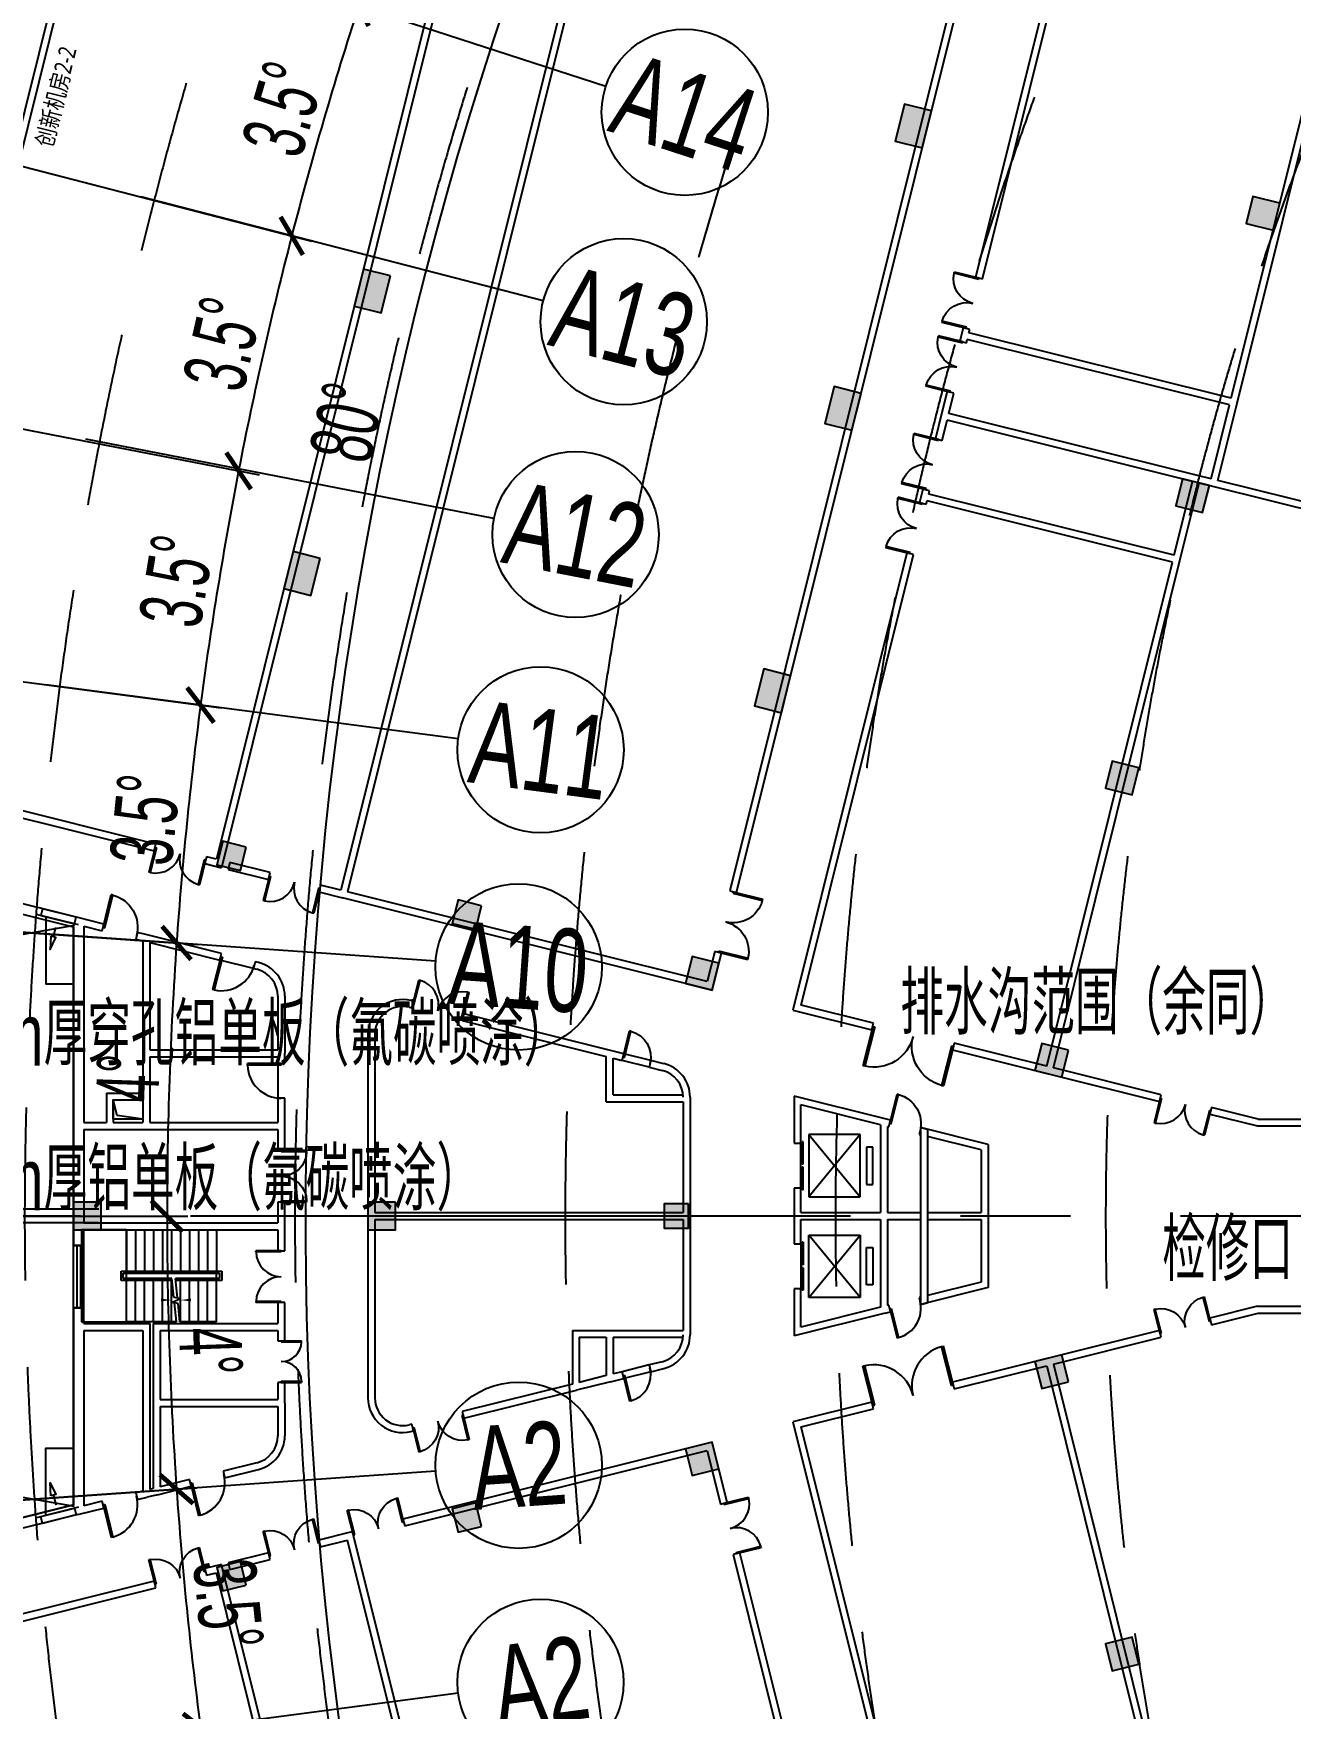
# Model space of a CAD drawing. Extents: x 1962160 to 37842216, y -162679 to 2997677.
# Drawn here: x 37496803 to 37533087, y 2742666 to 2791012 of the extents above; entities that cross this region are included whole.
import ezdxf
from ezdxf.enums import TextEntityAlignment as Align

# ---------------------------------------------------------------- set-up
doc = ezdxf.new("R2010")
doc.units = 0
doc.header["$LTSCALE"] = 1000
for name, pattern in [('CENTER', [2, 1.25, -0.25, 0.25, -0.25]), ('CENTER2', [28.575, 19.05, -3.175, 3.175, -3.175]), ('HIDDEN', [0.375, 0.25, -0.125])]:
    doc.linetypes.add(name, pattern=pattern)
doc.layers.get('0').update_dxf_attribs({"color": 8})
doc.layers.get('Defpoints').update_dxf_attribs({"color": 8})
for name, color, linetype in [('#幕墙线-平面', 8, 'Continuous'), ('#文字', 8, 'Continuous'), ('#标注', 8, 'Continuous'), ('#虚线', 8, 'HIDDEN'), ('#轴线', 8, 'CENTER2'), ('1-WIN-1', 8, 'Continuous'), ('A-AL-E', 8, 'Continuous'), ('A-FLOR', 8, 'Continuous'), ('A-GRID', 8, 'CENTER'), ('A-HATH', 8, 'Continuous'), ('A-STRS-HRAL', 8, 'Continuous'), ('COLUMN', 8, 'Continuous'), ('DIM', 8, 'Continuous'), ('G-ACCS', 8, 'Continuous'), ('PUB_HATCH', 8, 'Continuous'), ('周边建筑', 8, 'Continuous')]:
    doc.layers.add(name, color=color, linetype=linetype)
doc.layers.add('A-X-CHEK', color=8, linetype='Continuous', plot=False)
doc.styles.add('#文字', font='jrs.shx', dxfattribs={"width": 0.7, "bigfont": 'hztxt.shx'})
doc.styles.add('HZDF2', font='', dxfattribs={"width": 0.8})
doc.styles.add('JHZX', font='jrs.shx', dxfattribs={"width": 0.6, "bigfont": 'jhz.shx'})
doc.styles.get('HZDF2').set_extended_font_data('微软雅黑')
doc.dimstyles.new('JZBZ-600', dxfattribs={"dimscale": 600, "dimtxt": 3, "dimasz": 1.5, "dimexe": 1, "dimexo": 1, "dimgap": 0.5, "dimtad": 1, "dimdec": 0, "dimdsep": 46, "dimtxsty": 'JHZX', "dimblk1": 'ARCHTICK', "dimblk2": 'ARCHTICK', "dimsah": 1, "dimcen": 0, "dimclrd": 1, "dimclre": 1, "dimclrt": 2, "dimadec": 1, "dimazin": 2, "dimtfac": 1, "dimtdec": 0, "dimtix": 1, "dimtmove": 0, "dimatfit": 3, "dimfxl": 1, "dimtolj": 1, "dimlwd": -1, "dimlwe": -1, "dimarcsym": 1})

# ---------------------------------------------------------------- blocks, each defined once
blk = doc.blocks.new('排水沟区域')
at = {"layer": 'A-HATH'}
h = blk.add_hatch(dxfattribs=at)
h.set_pattern_fill('ANSI37', color=256, scale=100)
h.set_pattern_definition([(45, (0, 0), (-112.2532015, 112.2532015), []), (135, (0, 0), (-112.2532015, -112.2532015), [])])
edge = h.paths.add_edge_path()
edge.add_arc((35647973, 2918657), 129550, 122.52239, 167.0611)
edge.add_arc((35520737, 2947889), 1000, 287.2513, 347.0611, ccw=False)
edge.add_arc((35647973, 2918657), 130050, 167.24373, 167.44192, ccw=False)
edge.add_arc((35520737, 2947889), 650, 307.4372, 347.0611)
edge.add_arc((35647973, 2918657), 129900, 122.52235, 167.0611, ccw=False)
edge.add_line((35578135, 3028186), (35578323, 3027891))
blk.add_lwpolyline([(35578323, 3027891), (35578323, 3027891, 0.196821), (35521712, 2947665, -0.26706), (35521034, 2946934, -0.000865), (35521132, 2947373, 0.174635), (35521371, 2947743, -0.196821), (35578135, 3028186), (35578323, 3027891)], format="xyb", dxfattribs=at)
blk = doc.blocks.new('A$C58e34137')
at = {"layer": 'A-X-CHEK'}
blk.add_blockref('排水沟区域', (-35647973, -2918657), dxfattribs=at)
blk = doc.blocks.new('$DORLIB2D$00000127')
for points in [[(-0.533, 0.795), (-0.533, 0.69)], [(-0.033, 0.795), (-0.533, 0.795)], [(-0.033, 0.795), (-0.033, 0.69)], [(0.533, 0.795), (0.033, 0.795)], [(0.033, 0.795), (0.033, 0.69)], [(0.533, 0.795), (0.533, 0.69)], [(-0.033, 0.69), (-0.533, 0.69)], [(0.5, 0.5), (-0.5, 0.5)], [(0.533, 0.69), (0.033, 0.69)]]:
    blk.add_lwpolyline(points)
blk = doc.blocks.new('$DorLib2D$00000002')
at = {"layer": '1-WIN-1'}
for p, q in [((-0.5, 0), (-0.5, 0.4875)), ((-0.475, 0.4875), (-0.5, 0.4875)), ((-0.475, 0), (-0.475, 0.4875)), ((0.475, 0), (0.475, 0.4875)), ((0.475, 0.4875), (0.5, 0.4875)), ((0.5, 0), (0.5, 0.4875)), ((-0.5, 0), (-0.475, 0)), ((0.5, 0), (0.475, 0))]:
    blk.add_line(p, q, dxfattribs=at)
for centre, start, end in [((-0.4875, 0), 0, 88.53072), ((0.4875, 0), 91.46928, 180)]:
    blk.add_arc(centre, 0.4875, start, end, dxfattribs=at)
blk = doc.blocks.new('$DorLib2D$00000001')
for p, q in [((0.45, 0.975), (0.5, 0.975)), ((0.45, 0), (0.45, 0.975)), ((0.5, 0), (0.5, 0.975)), ((0.5, 0), (0.45, 0))]:
    blk.add_line(p, q)
blk.add_arc((0.475, 0), 0.975, 91.4693, 180)
blk = doc.blocks.new('$WINLIB2D$00000001')
for points in [[(-0.5, 0.5), (-0.5, -0.5)], [(-0.5, 0.5), (0.5, 0.5)], [(0.5, -0.5), (0.5, 0.5)], [(0.5, 0.167), (-0.5, 0.167)], [(0.5, -0.167), (-0.5, -0.167)], [(-0.5, -0.5), (0.5, -0.5)]]:
    blk.add_lwpolyline(points)
blk = doc.blocks.new('_FZH')
blk.add_lwpolyline([(-0.5, -0.5), (0.5, -0.5), (0.5, 0.5), (-0.5, 0.5)], close=True)
at = {"layer": 'PUB_HATCH'}
blk.add_solid([(-0.5, -0.5), (0.5, -0.5), (-0.5, 0.5), (0.5, 0.5)], dxfattribs=at)
blk = doc.blocks.new('567')
at = {"layer": '周边建筑'}
for p, q in [((-8338, 115700), (-10644, 124947)), ((-200, 114972), (-200, 125101)), ((-200, 115672), (-200, 125101)), ((200, 114972), (200, 125101)), ((200, 115672), (200, 125101)), ((8338, 115700), (10644, 124947)), ((-8616, 115576), (-10873, 124627)), ((8616, 115576), (10873, 124627)), ((-12913, 122064), (-10733, 113319)), ((-10539, 113368), (-12719, 122112)), ((45852, 113633), (12862, 121858)), ((12644, 121809), (10539, 113368)), ((10733, 113319), (12814, 121664)), ((45804, 113439), (12814, 121664)), ((-8404, 115551), (-8706, 116763)), ((8404, 115551), (8706, 116763)), ((-8057, 116281), (-8336, 116212)), ((8057, 116281), (8336, 116212)), ((-8616, 115576), (-8428, 114822)), ((-3200, 115700), (-8338, 115700)), ((-2650, 115700), (-3200, 115700)), ((-2650, 115400), (-2650, 115700)), ((-300, 115700), (-850, 115700)), ((-850, 115700), (-850, 115400)), ((2600, 115700), (-300, 115700)), ((8338, 115700), (2600, 115700)), ((8428, 114822), (8616, 115576)), ((-3300, 115400), (-8366, 115400)), ((-8234, 114870), (-8366, 115400)), ((-3300, 115400), (-3300, 113700)), ((-3100, 115400), (-3100, 113500)), ((-3100, 115400), (-2650, 115400)), ((-400, 115472), (-3050, 115472)), ((-3050, 115472), (-3050, 114172)), ((-850, 115400), (-400, 115400)), ((-400, 114172), (-400, 115472)), ((-400, 115400), (-400, 109800)), ((-200, 115400), (-200, 109800)), ((2500, 115400), (-200, 115400)), ((2500, 115400), (2500, 114650)), ((8366, 115400), (2700, 115400)), ((2700, 115400), (2700, 114750)), ((8366, 115400), (8234, 114870)), ((-8428, 114822), (-8234, 114870)), ((2500, 114650), (2500, 113600)), ((3550, 114750), (2700, 114750)), ((3550, 114750), (3550, 113700)), ((8234, 114870), (8428, 114822)), ((-3050, 112727), (-3050, 114172)), ((-3050, 114172), (-1860, 114172)), ((-3050, 114172), (-1860, 114172)), ((-1860, 112851), (-1860, 114322)), ((-1860, 114322), (-1590, 114322)), ((-1800, 112857), (-1800, 114262)), ((-1800, 114262), (-1650, 114262)), ((-1800, 112857), (-1800, 114172)), ((-1800, 114172), (-1650, 114172)), ((-1650, 114262), (-1650, 111482)), ((-1650, 114172), (-1650, 111572)), ((-1590, 114322), (-1590, 111422)), ((-400, 114172), (-1590, 114172)), ((-1590, 114172), (-400, 114172)), ((-400, 114172), (-400, 111572)), ((3350, 114550), (2700, 114550)), ((2700, 114550), (2700, 113700)), ((3350, 114550), (3350, 113700)), ((-7992, 113900), (-8186, 113852)), ((-8186, 113852), (-8118, 113576)), ((-7942, 113700), (-7992, 113900)), ((-3300, 113700), (-7942, 113700)), ((-3050, 113912), (-1860, 113912)), ((-3050, 113652), (-1860, 113652)), ((-400, 113912), (-1590, 113912)), ((-400, 113652), (-1590, 113652)), ((3350, 113700), (2700, 113700)), ((4700, 113700), (3550, 113700)), ((7942, 113700), (4700, 113700)), ((7992, 113900), (7942, 113700)), ((8186, 113852), (7992, 113900)), ((8118, 113576), (8186, 113852)), ((-10733, 113319), (-10539, 113368)), ((-8043, 113276), (-8118, 113576)), ((-8043, 113276), (-7800, 112302)), ((-3100, 113500), (-7893, 113500)), ((-7868, 113400), (-7893, 113500)), ((-5400, 113400), (-7868, 113400)), ((-7606, 112351), (-7818, 113200)), ((-5500, 113200), (-7818, 113200)), ((-5500, 113200), (-5500, 109800)), ((-3100, 113400), (-5400, 113400)), ((-3300, 113200), (-5300, 113200)), ((-5300, 113200), (-5300, 109800)), ((-3300, 113200), (-3300, 109800)), ((-3100, 113400), (-3100, 109800)), ((-3050, 113392), (-1860, 113392)), ((-3050, 113132), (-1860, 113132)), ((-400, 113392), (-1590, 113392)), ((-400, 113132), (-1590, 113132)), ((2500, 113600), (2500, 109800)), ((2700, 113500), (2700, 109800)), ((3450, 113500), (2700, 113500)), ((4600, 113500), (3450, 113500)), ((4600, 113500), (4600, 109800)), ((7893, 113500), (4800, 113500)), ((4800, 113500), (4800, 109800)), ((7893, 113500), (7387, 111474)), ((7582, 111426), (8118, 113576)), ((10539, 113368), (10733, 113319)), ((-3050, 112872), (-1860, 112872)), ((-3050, 112727), (-2506, 112784)), ((-3050, 112627), (-2523, 112681)), ((-2523, 112681), (-2494, 112858)), ((-2494, 112858), (-2377, 112616)), ((-2377, 112616), (-2347, 112800)), ((-2364, 112698), (-1800, 112756)), ((-2347, 112800), (-1800, 112857)), ((-1860, 111422), (-1860, 112750)), ((-1800, 111572), (-1800, 112756)), ((-1800, 111482), (-1800, 112756)), ((-400, 112872), (-1590, 112872)), ((-7800, 112302), (-7606, 112351)), ((-3050, 111572), (-3050, 112627)), ((-3050, 112612), (-1860, 112612)), ((-3050, 112352), (-1860, 112352)), ((-400, 112612), (-1590, 112612)), ((-400, 112352), (-1590, 112352)), ((-10176, 111912), (-10370, 111864)), ((-10370, 111864), (-10298, 111573)), ((-10055, 111427), (-10176, 111912)), ((-3050, 112092), (-1860, 112092)), ((-3050, 111832), (-1860, 111832)), ((-400, 112092), (-1590, 112092)), ((-400, 111832), (-1590, 111832)), ((10176, 111912), (10055, 111427)), ((10370, 111864), (10176, 111912)), ((10298, 111573), (10370, 111864)), ((-43434, 103105), (-10055, 111427)), ((-43288, 103348), (-10298, 111573)), ((-10007, 111233), (-10201, 111185)), ((-9717, 110069), (-10007, 111233)), ((-7364, 111381), (-7558, 111332)), ((-7558, 111332), (-7315, 110358)), ((-7121, 110406), (-7364, 111381)), ((-3050, 111572), (-1860, 111572)), ((-1590, 111422), (-1860, 111422)), ((-1800, 111572), (-1650, 111572)), ((-1650, 111482), (-1800, 111482)), ((-400, 111572), (-1590, 111572)), ((7146, 110504), (7387, 111474)), ((7387, 111474), (7582, 111426)), ((10007, 111233), (9717, 110069)), ((10201, 111185), (10007, 111233)), ((43434, 103105), (10055, 111427)), ((43288, 103348), (10298, 111573)), ((-10201, 111185), (-9911, 110020)), ((9911, 110020), (10201, 111185)), ((7146, 110504), (7121, 110406)), ((7340, 110455), (7146, 110504)), ((7315, 110358), (7340, 110455)), ((-9911, 110020), (-9717, 110069)), ((-5500, 109800), (-6345, 109800)), ((-4800, 109800), (-5300, 109800)), ((-4800, 109600), (-4800, 109800)), ((-3300, 109800), (-3600, 109800)), ((-3600, 109800), (-3600, 109600)), ((-2500, 109800), (-3100, 109800)), ((-2500, 109600), (-2500, 109800)), ((-400, 109800), (-1000, 109800)), ((-1000, 109800), (-1000, 109600)), ((400, 109800), (-200, 109800)), ((400, 109600), (400, 109800)), ((2500, 109800), (1900, 109800)), ((1900, 109800), (1900, 109600)), ((3400, 109800), (2700, 109800)), ((4400, 109800), (3400, 109800)), ((3400, 109600), (3400, 109800)), ((4600, 109800), (4400, 109800)), ((4400, 109800), (4400, 109600)), ((6345, 109800), (4800, 109800)), ((9717, 110069), (9911, 110020)), ((-5400, 109600), (-6345, 109600)), ((-5400, 109600), (-4800, 109600)), ((-3600, 109600), (-3200, 109600)), ((-3200, 109600), (-2500, 109600)), ((-1000, 109600), (-300, 109600)), ((-300, 109600), (400, 109600)), ((1900, 109600), (2600, 109600)), ((2600, 109600), (3400, 109600)), ((4400, 109600), (4700, 109600)), ((6345, 109600), (4700, 109600)), ((-9354, 108613), (-9548, 108565)), ((-9548, 108565), (-9354, 107789)), ((-9136, 107740), (-9354, 108613)), ((9354, 108613), (9184, 107934)), ((9548, 108565), (9354, 108613)), ((9403, 107983), (9548, 108565)), ((6523, 97261), (9184, 107934)), ((42393, 99757), (9403, 107983)), ((-42344, 99563), (-9354, 107789)), ((-42296, 99369), (-9306, 107595)), ((-9306, 107595), (-9112, 107643)), ((-9112, 107643), (-9136, 107740)), ((6766, 97407), (9354, 107789)), ((42344, 99563), (9354, 107789)), ((0, 107200), (-5248, 107200)), ((-100, 107000), (-5248, 107000)), ((-100, 107000), (-100, 98100)), ((5248, 107200), (0, 107200)), ((5248, 107000), (100, 107000)), ((100, 107000), (100, 98100)), ((-8749, 106188), (-8943, 106139)), ((-8943, 106139), (-6766, 97407)), ((-6523, 97261), (-8749, 106188)), ((-6218, 105958), (-6200, 105884)), ((-6200, 105884), (-6006, 105932)), ((-6006, 105932), (-6024, 106006)), ((6024, 106006), (6006, 105932)), ((6006, 105932), (6200, 105884)), ((6200, 105884), (6218, 105958)), ((-5643, 104476), (-5837, 104428)), ((-5837, 104428), (-5026, 101176)), ((-4851, 101300), (-5643, 104476)), ((5643, 104476), (4607, 100322)), ((4782, 100198), (5837, 104428)), ((5837, 104428), (5643, 104476)), ((-4782, 100198), (-5026, 101176)), ((-3300, 101300), (-4851, 101300)), ((-4607, 100322), (-4801, 101100)), ((-3500, 101100), (-4801, 101100)), ((-3500, 101100), (-3500, 100322)), ((-3300, 101300), (-3300, 100222)), ((-4782, 100198), (-4686, 99811)), ((-3500, 100322), (-4607, 100322)), ((-4492, 99859), (-4557, 100122)), ((-3500, 100122), (-4557, 100122)), ((-3500, 100122), (-3500, 98100)), ((-3300, 100222), (-3300, 98100)), ((3300, 100322), (4607, 100322)), ((3300, 100322), (3300, 98100)), ((3500, 100122), (4557, 100122)), ((3500, 100122), (3500, 98100)), ((4557, 100122), (4492, 99859)), ((4686, 99811), (4782, 100198)), ((-4686, 99811), (-4492, 99859)), ((-4492, 99035), (-4686, 99811)), ((-4298, 99083), (-4492, 99859)), ((4298, 99083), (4492, 99859)), ((4492, 99859), (4686, 99811)), ((4492, 99035), (4686, 99811)), ((-4298, 99083), (-4492, 99035)), ((-4492, 99035), (-4398, 98658)), ((-4204, 98706), (-4298, 99083)), ((4298, 99083), (4204, 98706)), ((4492, 99035), (4298, 99083)), ((4398, 98658), (4492, 99035)), ((-3500, 98100), (-3428, 98100)), ((-3400, 97900), (-3428, 97900)), ((0, 97900), (-3400, 97900)), ((-100, 98100), (-3300, 98100)), ((3400, 97900), (0, 97900)), ((3300, 98100), (100, 98100)), ((3428, 97900), (3400, 97900)), ((3428, 98100), (3500, 98100)), ((-6766, 97407), (-8314, 97021)), ((-8265, 96827), (-6523, 97261)), ((6523, 97261), (7591, 96995)), ((7639, 97189), (6766, 97407)), ((7591, 96995), (7639, 97189)), ((-8314, 97021), (-8265, 96827)), ((9386, 96753), (9337, 96559)), ((37136, 89834), (9386, 96753)), ((-9769, 96658), (-36748, 89931)), ((-36700, 89737), (-9721, 96464)), ((-9721, 96464), (-9769, 96658)), ((9337, 96559), (37088, 89640)), ((-5943, 94932), (-19139, 91642)), ((-5374, 92652), (-5943, 94932)), ((-2100, 94900), (-3461, 94900)), ((-2806, 92273), (-3461, 94900)), ((-2100, 94700), (-2100, 94900)), ((0, 94900), (-800, 94900)), ((-800, 94900), (-800, 94700)), ((800, 94900), (0, 94900)), ((800, 94700), (800, 94900)), ((3461, 94900), (2100, 94900)), ((2100, 94900), (2100, 94700)), ((2806, 92273), (3461, 94900)), ((5943, 94932), (5374, 92652)), ((19139, 91642), (5943, 94932)), ((-19090, 91448), (-6088, 94690)), ((-6088, 94690), (-5568, 92604)), ((-3205, 94700), (-2100, 94700)), ((-2632, 92400), (-3205, 94700)), ((-2350, 92995), (-2350, 94475)), ((-2350, 94475), (-550, 94475)), ((-2350, 92995), (-550, 94475)), ((-2350, 94475), (-550, 92995)), ((-800, 94700), (-100, 94700)), ((-550, 94475), (-550, 92995)), ((-100, 94700), (-100, 92400)), ((100, 94700), (100, 92400)), ((100, 94700), (800, 94700)), ((2350, 94475), (550, 94475)), ((550, 94475), (550, 92995)), ((2350, 92995), (550, 94475)), ((2350, 94475), (550, 92995)), ((2100, 94700), (3205, 94700)), ((2350, 92995), (2350, 94475)), ((2632, 92400), (3205, 94700)), ((5568, 92604), (6088, 94690)), ((6088, 94690), (19090, 91448)), ((-550, 92995), (-2350, 92995)), ((550, 92995), (2350, 92995)), ((-5568, 92604), (-5374, 92652)), ((-100, 92400), (-2632, 92400)), ((-1990, 92625), (-1990, 92810)), ((-1990, 92810), (-910, 92810)), ((-910, 92625), (-1990, 92625)), ((-910, 92810), (-910, 92625)), ((2632, 92400), (100, 92400)), ((1990, 92810), (910, 92810)), ((910, 92810), (910, 92625)), ((910, 92625), (1990, 92625)), ((1990, 92625), (1990, 92810)), ((5374, 92652), (5568, 92604)), ((-2806, 92273), (-2766, 92113)), ((-2766, 92113), (-2572, 92162)), ((-100, 92200), (-2582, 92200)), ((-2572, 92162), (-2582, 92200)), ((-100, 92200), (-100, 91250)), ((2582, 92200), (100, 92200)), ((100, 92200), (100, 91250)), ((2582, 92200), (2572, 92162)), ((2572, 92162), (2766, 92113)), ((2766, 92113), (2806, 92273)), ((19090, 91448), (19139, 91642)), ((-2065, 89300), (-2551, 91250)), ((0, 91250), (-2551, 91250)), ((-2355, 91288), (-2549, 91240)), ((-2549, 91240), (-2501, 91050)), ((0, 91050), (-2501, 91050)), ((-2345, 91250), (-2355, 91288)), ((-100, 91250), (-2345, 91250)), ((-1909, 89500), (-2295, 91050)), ((-100, 91050), (-2295, 91050)), ((-100, 91050), (-100, 89500)), ((2551, 91250), (0, 91250)), ((2501, 91050), (0, 91050)), ((2345, 91250), (100, 91250)), ((2295, 91050), (100, 91050)), ((100, 91050), (100, 89500)), ((1909, 89500), (2295, 91050)), ((2065, 89300), (2551, 91250)), ((2355, 91288), (2345, 91250)), ((2549, 91240), (2355, 91288)), ((2501, 91050), (2549, 91240)), ((18877, 83978), (20643, 91061)), ((19071, 83929), (20837, 91013)), ((20594, 91279), (20546, 91085)), ((20546, 91085), (20643, 91061)), ((20788, 91231), (20594, 91279)), ((20982, 91182), (20788, 91231)), ((20837, 91013), (20934, 90988)), ((20934, 90988), (20982, 91182)), ((21205, 83397), (22972, 90480)), ((21375, 83252), (23166, 90432)), ((22438, 90820), (22389, 90625)), ((22389, 90625), (22972, 90480)), ((23117, 90650), (22438, 90820)), ((23796, 90481), (23117, 90650)), ((23166, 90432), (23748, 90287)), ((23748, 90287), (23796, 90481)), ((-4794, 90323), (-4988, 90275)), ((-4988, 90275), (-4322, 87607)), ((-4104, 87558), (-4794, 90323)), ((4794, 90323), (4104, 87558)), ((4322, 87607), (4988, 90275)), ((4988, 90275), (4794, 90323)), ((25252, 90118), (25203, 89924)), ((25203, 89924), (25300, 89900)), ((25446, 90070), (25252, 90118)), ((25640, 90021), (25446, 90070)), ((25591, 89827), (25640, 90021)), ((-100, 89500), (-1909, 89500)), ((1909, 89500), (100, 89500)), ((23413, 82331), (25300, 89900)), ((23607, 82283), (25494, 89851)), ((25494, 89851), (25591, 89827)), ((27095, 89658), (27047, 89464)), ((27047, 89464), (39078, 86464)), ((39321, 86610), (27095, 89658)), ((0, 89300), (-2065, 89300)), ((2065, 89300), (0, 89300)), ((-4322, 87607), (-18877, 83978)), ((-3306, 84356), (-4104, 87558)), ((4104, 87558), (3306, 84356)), ((4322, 87607), (18877, 83978)), ((-4274, 87413), (-18925, 83760)), ((-4274, 87413), (-3500, 84308)), ((3500, 84308), (4274, 87413)), ((4274, 87413), (18925, 83760)), ((-3500, 84308), (-3306, 84356)), ((3306, 84356), (3500, 84308)), ((18925, 83760), (21157, 83203)), ((19071, 83929), (21205, 83397)), ((21060, 82815), (21157, 83203)), ((21279, 82864), (21375, 83252)), ((-2943, 82901), (-3137, 82852)), ((-3137, 82852), (-2800, 81501)), ((-2600, 81525), (-2943, 82901)), ((2943, 82901), (2600, 81525)), ((2800, 81501), (3137, 82852)), ((3137, 82852), (2943, 82901)), ((19621, 77041), (21060, 82815)), ((21279, 82864), (23413, 82331)), ((19766, 76797), (21230, 82670)), ((21230, 82670), (23462, 82113)), ((23607, 82283), (37191, 78896)), ((23462, 82113), (37143, 78702)), ((-2800, 81501), (-2800, 79354)), ((-2600, 81525), (-2600, 79354)), ((2600, 81525), (2600, 79354)), ((2800, 81501), (2800, 79354))]:
    blk.add_line(p, q, dxfattribs=at)
for points, format in [([(-47073, 116876, -0.074422), (-10791, 125537), (-8338, 115700), (8338, 115700), (10791, 125537, -0.074422), (47073, 116876, -0.07422)], "xyb"), ([(-1025, 111442, 0, 0, 0), (-1025, 114822, 0, 0, 0), (-2425, 114822, 0, 0, 0), (-2425, 112872, 0, 80, 0), (-2425, 113172, 0, 0, 0)], "xyseb"), ([(-2425, 111442, 0, 0, 0), (-2425, 112612, 0, 80, 0), (-2425, 112312, 0, 0, 0)], "xyseb")]:
    blk.add_lwpolyline(points, format=format, dxfattribs=at)
for points in [[(-8386, 115672), (-7069, 123256), (-200, 125101)], [(8386, 115672), (7069, 123256), (200, 125101)], [(-8641, 116500), (-6700, 116500), (-6700, 115700)], [(8641, 116500), (6700, 116500), (6700, 115700)], [(2800, 113700), (2904, 114443), (3350, 114550)]]:
    blk.add_lwpolyline(points, dxfattribs=at)
for points in [[(-8870, 116594), (-8676, 116642), (-8434, 115672), (-8628, 115623)], [(8434, 115672), (8628, 115623), (8870, 116594), (8676, 116642)], [(-8076, 116357), (-7698, 116371), (-8038, 116205)], [(8076, 116357), (7698, 116371), (8038, 116205)], [(2800, 114550), (3350, 114550), (3350, 113700), (2800, 113700)]]:
    blk.add_lwpolyline(points, close=True, dxfattribs=at)
for centre, radius, start, end in [((0, 0), 125400, 95.94382, 111.8836), ((0, 0), 125100, 95.94481, 111.76394), ((-6345, 110600), 1000, 194, 270), ((-6345, 110600), 800, 194, 270), ((6345, 110600), 800, 270, 346), ((6345, 110600), 1000, 270, 346), ((-5248, 106200), 1000, 90, 194), ((-5248, 106200), 800, 90, 194), ((5248, 106200), 1000, 346, 90), ((5248, 106200), 800, 346, 90), ((-3428, 98900), 1000, 194, 270), ((-3428, 98900), 800, 194, 270), ((3428, 98900), 800, 270, 346), ((3428, 98900), 1000, 270, 346)]:
    blk.add_arc(centre, radius, start, end, dxfattribs=at)
at = {"layer": 'COLUMN'}
for p, xscale, yscale, zscale, rotation in [((0, 115300), 800.0000000000007, 800.0000000000007, 800.0000000000007, 90), ((-10395, 111136), 700.0000000000592, 700.0000000000592, 700.0000000000592, 14.00000000000214), ((10395, 111136), 700.0000000000595, 700.0000000000595, 700.0000000000595, 75.99999999999785), ((18546, 109104), 799.9999999999873, 1099.99999999994, 1099.99999999994, 75.99999999999152), ((26696, 107072), 799.9999999999873, 1099.99999999994, 1099.99999999994, 75.99999999999152), ((0, 106800), 800.0000000000007, 800.0000000000007, 800.0000000000007, 90), ((-8702, 104344), 700.0000000000592, 700.0000000000592, 700.0000000000592, 14.00000000000214), ((8702, 104344), 700.0000000000595, 700.0000000000595, 700.0000000000595, 75.99999999999785), ((0, 98300), 700.0000000000003, 700.0000000000003, 700.0000000000003, 90), ((-7008, 97552), 800.0000000001706, 800.0000000001706, 800.0000000001706, 13.99999999999233), ((7008, 97552), 799.9999999997608, 799.9999999997608, 799.9999999997608, 75.99999999995309), ((15159, 95520), 799.9999999999873, 1099.99999999994, 1099.99999999994, 75.99999999999152), ((23309, 93488), 799.9999999999873, 1099.99999999994, 1099.99999999994, 75.99999999999152), ((31460, 91456), 799.9999999999873, 1099.99999999994, 1099.99999999994, 75.99999999999152), ((-4492, 87461), 800.0000000000728, 800.0000000000728, 800.0000000000728, 13.99999999996401), ((4492, 87461), 799.9999999999303, 799.9999999999303, 799.9999999999303, 75.99999999993894), ((-12643, 85429), 799.9999999992108, 799.9999999992108, 799.9999999992108, 13.99999999999229), ((12643, 85429), 800.0000000002693, 800.0000000002693, 800.0000000002693, 75.99999999999656), ((20793, 83397), 800.0000000003819, 800.0000000003819, 800.0000000003819, 75.99999999998138), ((28944, 81365), 800.0000000003266, 800.0000000003266, 800.0000000003266, 76.00000000006632)]:
    blk.add_blockref('_FZH', p, dxfattribs=dict(at, xscale=xscale, yscale=yscale, zscale=zscale, rotation=rotation))
at = {"layer": '周边建筑'}
for name, p, xscale, yscale, zscale in [('$WINLIB2D$00000001', (-1750, 115550), 1800.000000000001, 300.0000000000001, -1800), ('$DorLib2D$00000002', (-1750, 109700), 1500.000000000001, 1500.000000000001, 200), ('$DorLib2D$00000001', (3900, 109700), 1000.000000000001, 1000.000000000001, -1000)]:
    blk.add_blockref(name, p, dxfattribs=dict(at, xscale=xscale, yscale=yscale, zscale=zscale))
for name, p, xscale, yscale, zscale, rotation in [('$DorLib2D$00000001', (-8210, 114361), 1000, 1000, 200, 104.0000000000005), ('$DorLib2D$00000001', (8210, 114361), -999.9999999999997, 1000, 200, 256.0000000000068), ('$DorLib2D$00000002', (-10455, 112616), -1500, 1500, 1500, 283.9999999999892), ('$DorLib2D$00000002', (10455, 112616), 1500.000000000001, 1500.000000000001, 1500.000000000001, 76.00000000000983), ('$DorLib2D$00000001', (-7582, 111841), 1000, 1000, 200, 104.0000000000015), ('$DorLib2D$00000001', (7364, 110965), 999.9999999999998, 999.9999999999998, 999.9999999999998, 76.00000000000301), ('$DorLib2D$00000002', (-9632, 109317), -1499.999999999999, 1499.999999999999, 1500, 284.0000000000034), ('$DorLib2D$00000002', (9632, 109317), 1499.999999999999, 1499.999999999999, 1499.999999999999, 75.99999999998785), ('$DorLib2D$00000002', (-4200, 109700), 1200, 1200, 200, 179.9999999999999), ('$DorLib2D$00000002', (1150, 109700), -1500, 1500, 200, 179.9999999999999), ('$DorLib2D$00000002', (-9027, 106891), -1500, 1500, 1500, 284.0000000000023), ('$DorLib2D$00000002', (-5921, 105180), -1500, 1500, -1500, 103.9999999999951), ('$DorLib2D$00000002', (5921, 105180), 1500, 1500, -1500, 255.9999999999977), ('$DorLib2D$00000001', (-4492, 99447), 800.0000000000001, 800.0000000000001, 800.0000000000001, 103.9999999999987), ('$DorLib2D$00000001', (4492, 99447), -800, 799.9999999999999, 800.0000000000001, 256.0000000000079), ('$DorLib2D$00000002', (-9017, 96742), 1500, 1500, -1500, 193.9999999999991), ('$DorLib2D$00000002', (8488, 96874), -1800, 1800, -1800, 166.0000000000006), ('$DORLIB2D$00000127', (-1450, 94800), -1300, 199.9999999999999, -1300, 179.9999999999999), ('$DORLIB2D$00000127', (1450, 94800), 1300, 199.9999999999999, 1300, 179.9999999999999), ('$DorLib2D$00000002', (-5181, 91464), 2399.999999999999, 2399.999999999999, 200, 284.0000000000039), ('$DorLib2D$00000002', (5181, 91464), -2400, 2400, 200, 75.99999999999261), ('$DorLib2D$00000001', (-2560, 91701), 899.9999999999998, 899.9999999999998, 200, 104.000001498071), ('$DorLib2D$00000001', (2560, 91701), -899.9999999999999, 899.9999999999999, 200, 256.0000014980859), ('$DorLib2D$00000002', (19842, 91364), -1500, 1500, 200, 345.999999999999), ('$DorLib2D$00000002', (21686, 90904), -1500, 1500, 200, 345.9999999999908), ('$DorLib2D$00000002', (24500, 90202), -1500, 1500, 200, 346.000000000009), ('$DorLib2D$00000002', (26343, 89743), -1500, 1500, 200, 345.9999999999995), ('$DorLib2D$00000002', (-3221, 83604), -1500, 1500, 200, 284.0000000000171), ('$DorLib2D$00000002', (3221, 83604), 1500, 1500, 200, 75.99999999998278)]:
    blk.add_blockref(name, p, dxfattribs=dict(at, xscale=xscale, yscale=yscale, zscale=zscale, rotation=rotation))
at = {"layer": '周边建筑', "style": 'HZDF2', "width": 0.8}
blk.add_text('创新机房2-2', height=500, rotation=346, dxfattribs=at).set_placement((30820, 116318))
blk = doc.blocks.new('总体道路0521')
at = {"layer": 'G-ACCS'}
blk.add_arc((35647972.511, 2918657.177), 131, 135.92311, 167.34686, dxfattribs=at)
blk = doc.blocks.new('A$C06ac024f')
at = {"layer": 'A-AL-E'}
for points in [[(-72640, 128086), (-64415, 113548, -0.411969), (-64730, 112393, 0.208557), (-126407, 29041, -0.411975), (-127419, 28402), (-143727, 32017)], [(-72814, 127987), (-64589, 113449, -0.411969), (-64830, 112566, 0.208557), (-126602, 29086, -0.411975), (-127376, 28597), (-143683, 32213)]]:
    blk.add_lwpolyline(points, format="xyb", dxfattribs=at)
at = {"layer": 'A-STRS-HRAL'}
blk.add_lwpolyline([(-69542, 109065, 0.196821), (-126066, 28963, -0.292118), (-126987, 28058, -0.000431), (-126939, 28277, 0.26706), (-126261, 29008, -0.196821), (-69650, 109234)], format="xyb", close=True, dxfattribs=at)
at = {"xscale": 1000, "yscale": 1000, "zscale": 1000}
blk.add_blockref('总体道路0521', (-35647972511, -2918657177), dxfattribs=at)
at = {"layer": '周边建筑', "rotation": 90}
blk.add_blockref('567', (0, 0), dxfattribs=at)
blk = doc.blocks.new('A$C80b62fe7')
at = {"layer": '#幕墙线-平面'}
for points in [[(-1880, 317592), (6689, 302445, -0.411969), (6351, 301208, 0.208557), (-55297, 217895, -0.411975), (-56381, 217211), (-73371, 220978)], [(-2107, 317464), (6463, 302317, -0.411969), (6222, 301433, 0.208557), (-55550, 217954, -0.411975), (-56324, 217464), (-73315, 221231)]]:
    blk.add_lwpolyline(points, format="xyb", dxfattribs=at)
for radius, start, end in [(128529, 333.50225, 195.7758), (127529, 333.53985, 195.7884)]:
    blk.add_arc((71052, 188867), radius, start, end, dxfattribs=at)
blk = doc.blocks.new('DASWQE')
at = {"layer": 'DIM', "ltscale": 10}
blk.add_blockref('A$C80b62fe7', (-71047, -188863), dxfattribs=at)
blk = doc.blocks.new('_ARCHTICK')
at = {"const_width": 0.15}
blk.add_lwpolyline([(-0.5, -0.5), (0.5, 0.5)], dxfattribs=at)
blk = doc.blocks.new('*D202')
at = {"layer": '#标注', "color": 1, "transparency": 16777216}
for p, q in [((36703702, 3017080), (36713863, 3004073)), ((36670314, 2860018), (36684887, 2867766))]:
    blk.add_line(p, q, dxfattribs=at)
blk.add_arc((36780593, 2918654), 108993, 127.99706, 208, dxfattribs=at)
at = {"layer": 'Defpoints', "color": 0, "transparency": 16777216}
for p in [(36703333, 3017553), (36682082, 2965294), (36780593, 2918654), (36669784, 2859736)]:
    blk.add_point(p, dxfattribs=at)
at = {"layer": '#标注', "color": 1, "transparency": 16777216, "xscale": 900, "yscale": 900, "zscale": 900}
for p, rotation in [((36713494, 3004546), 37.99705879158693), ((36684357, 2867485), 297.9999999999892)]:
    blk.add_blockref('_ARCHTICK', p, dxfattribs=dict(at, rotation=rotation))
at = {"layer": '#标注', "color": 2, "transparency": 16777216, "insert": (36672808, 2941567), "char_height": 1800, "attachment_point": 5, "rotation": 77.9985, "style": 'JHZX'}
blk.add_mtext('\\A1;80°', dxfattribs=at)
blk = doc.blocks.new('*D208')
at = {"layer": '#标注', "color": 1, "transparency": 16777216}
for p, q in [((36661813, 2957252), (36673701, 2953389)), ((36659678, 2949929), (36671780, 2946798))]:
    blk.add_line(p, q, dxfattribs=at)
blk.add_arc((36780593, 2918654), 112993, 161.99816, 165.49827, dxfattribs=at)
at = {"layer": 'Defpoints', "color": 0, "transparency": 16777216}
for p in [(36661243, 2957438), (36672442, 2951379), (36659097, 2950079), (36780593, 2918654)]:
    blk.add_point(p, dxfattribs=at)
at = {"layer": '#标注', "color": 1, "transparency": 16777216, "xscale": 900, "yscale": 900, "zscale": 900}
for p, rotation in [((36673131, 2953574), 71.9981608052578), ((36671199, 2946949), 255.4982726601264)]:
    blk.add_blockref('_ARCHTICK', p, dxfattribs=dict(at, rotation=rotation))
at = {"layer": '#标注', "color": 2, "transparency": 16777216, "insert": (36670962, 2950612), "char_height": 1800, "attachment_point": 5, "rotation": 73.7482, "style": 'JHZX'}
blk.add_mtext('\\A1;3.5°', dxfattribs=at)
blk = doc.blocks.new('*D209')
at = {"layer": '#标注', "color": 1, "transparency": 16777216}
for p, q in [((36659678, 2949929), (36671780, 2946798)), ((36657983, 2942431), (36670255, 2940051))]:
    blk.add_line(p, q, dxfattribs=at)
blk.add_arc((36780593, 2918654), 112993, 165.49827, 169.0253, dxfattribs=at)
at = {"layer": 'Defpoints', "color": 0, "transparency": 16777216}
for p in [(36659097, 2950079), (36670642, 2944698), (36657394, 2942545), (36780593, 2918654)]:
    blk.add_point(p, dxfattribs=at)
at = {"layer": '#标注', "color": 1, "transparency": 16777216, "xscale": 900, "yscale": 900, "zscale": 900}
for p, rotation in [((36671199, 2946949), 75.49827266010486), ((36669666, 2940165), 259.0253024601644)]:
    blk.add_blockref('_ARCHTICK', p, dxfattribs=dict(at, rotation=rotation))
at = {"layer": '#标注', "color": 2, "transparency": 16777216, "insert": (36669210, 2943833), "char_height": 1800, "attachment_point": 5, "rotation": 77.2618, "style": 'JHZX'}
blk.add_mtext('\\A1;3.5°', dxfattribs=at)
blk = doc.blocks.new('*D210')
at = {"layer": '#标注', "color": 1, "transparency": 16777216}
for p, q in [((36657983, 2942431), (36670255, 2940051)), ((36656768, 2934960), (36669161, 2933328))]:
    blk.add_line(p, q, dxfattribs=at)
blk.add_arc((36780593, 2918654), 112993, 169.0253, 172.49827, dxfattribs=at)
at = {"layer": 'Defpoints', "color": 0, "transparency": 16777216}
for p in [(36657394, 2942545), (36669254, 2937920), (36656173, 2935038), (36780593, 2918654)]:
    blk.add_point(p, dxfattribs=at)
at = {"layer": '#标注', "color": 1, "transparency": 16777216, "xscale": 900, "yscale": 900, "zscale": 900}
for p, rotation in [((36669666, 2940165), 79.02530246017288), ((36668566, 2933406), 262.4982656255031)]:
    blk.add_blockref('_ARCHTICK', p, dxfattribs=dict(at, rotation=rotation))
at = {"layer": '#标注', "color": 2, "transparency": 16777216, "insert": (36667880, 2936987), "char_height": 1800, "attachment_point": 5, "rotation": 80.7618, "style": 'JHZX'}
blk.add_mtext('\\A1;3.5°', dxfattribs=at)
blk = doc.blocks.new('*D211')
at = {"layer": '#标注', "color": 1, "transparency": 16777216}
for p, q in [((36656768, 2934960), (36669161, 2933328)), ((36656004, 2927369), (36668473, 2926497))]:
    blk.add_line(p, q, dxfattribs=at)
blk.add_arc((36780593, 2918654), 112993, 172.49827, 175.99865, dxfattribs=at)
at = {"layer": 'Defpoints', "color": 0, "transparency": 16777216}
for p in [(36656173, 2935038), (36668289, 2931122), (36655405, 2927411), (36780593, 2918654)]:
    blk.add_point(p, dxfattribs=at)
at = {"layer": '#标注', "color": 1, "transparency": 16777216, "xscale": 900, "yscale": 900, "zscale": 900}
for p, rotation in [((36668566, 2933406), 82.49826562553585), ((36667875, 2926539), 265.9986451029368)]:
    blk.add_blockref('_ARCHTICK', p, dxfattribs=dict(at, rotation=rotation))
at = {"layer": '#标注', "color": 2, "transparency": 16777216, "insert": (36666974, 2930098), "char_height": 1800, "attachment_point": 5, "rotation": 84.2485, "style": 'JHZX'}
blk.add_mtext('\\A1;3.5°', dxfattribs=at)
blk = doc.blocks.new('*D212')
at = {"layer": '#标注', "color": 1, "transparency": 16777216}
for p, q in [((36656004, 2927369), (36668473, 2926497)), ((36655699, 2918657), (36668199, 2918657))]:
    blk.add_line(p, q, dxfattribs=at)
blk.add_arc((36780593, 2918654), 112993, 175.99865, 179.9986, dxfattribs=at)
at = {"layer": 'Defpoints', "color": 0, "transparency": 16777216}
for p in [(36655405, 2927411), (36667722, 2923914), (36655099, 2918657), (36780593, 2918654)]:
    blk.add_point(p, dxfattribs=at)
at = {"layer": '#标注', "color": 1, "transparency": 16777216, "xscale": 900, "yscale": 900, "zscale": 900}
for p, rotation in [((36667875, 2926539), 85.99864510288424), ((36667599, 2918657), 269.9985978331405)]:
    blk.add_blockref('_ARCHTICK', p, dxfattribs=dict(at, rotation=rotation))
at = {"layer": '#标注', "color": 2, "transparency": 16777216, "insert": (36666469, 2922642), "char_height": 1800, "attachment_point": 5, "rotation": 87.9986, "style": 'JHZX'}
blk.add_mtext('\\A1;4°', dxfattribs=at)
blk = doc.blocks.new('*D213')
at = {"layer": '#标注', "color": 1, "transparency": 16777216}
for p, q in [((36655699, 2918657), (36668199, 2918657)), ((36656003, 2909944), (36668473, 2910816))]:
    blk.add_line(p, q, dxfattribs=at)
blk.add_arc((36780593, 2918654), 112993, 179.9986, 183.99896, dxfattribs=at)
at = {"layer": 'Defpoints', "color": 0, "transparency": 16777216}
for p in [(36655099, 2918657), (36780593, 2918654), (36667630, 2916027), (36655405, 2909902)]:
    blk.add_point(p, dxfattribs=at)
at = {"layer": '#标注', "color": 1, "transparency": 16777216, "xscale": 900, "yscale": 900, "zscale": 900}
for p, rotation in [((36667599, 2918657), 89.9985978331537), ((36667874, 2910774), 273.998960053069)]:
    blk.add_blockref('_ARCHTICK', p, dxfattribs=dict(at, rotation=rotation))
at = {"layer": '#标注', "color": 2, "transparency": 16777216, "insert": (36668867, 2914755), "char_height": 1800, "attachment_point": 5, "rotation": 271.9988, "style": 'JHZX'}
blk.add_mtext('\\A1;4°', dxfattribs=at)
blk = doc.blocks.new('*D214')
at = {"layer": '#标注', "color": 1, "transparency": 16777216}
for p, q in [((36656003, 2909944), (36668473, 2910816)), ((36656768, 2902354), (36669161, 2903986))]:
    blk.add_line(p, q, dxfattribs=at)
blk.add_arc((36780593, 2918654), 112993, 183.99896, 187.4991, dxfattribs=at)
at = {"layer": 'Defpoints', "color": 0, "transparency": 16777216}
for p in [(36780593, 2918654), (36655405, 2909902), (36668058, 2908481), (36656173, 2902276)]:
    blk.add_point(p, dxfattribs=at)
at = {"layer": '#标注', "color": 1, "transparency": 16777216, "xscale": 900, "yscale": 900, "zscale": 900}
for p, rotation in [((36667874, 2910774), 93.99896005312118), ((36668566, 2903907), 277.4991045865829)]:
    blk.add_blockref('_ARCHTICK', p, dxfattribs=dict(at, rotation=rotation))
at = {"layer": '#标注', "color": 2, "transparency": 16777216, "insert": (36669362, 2907456), "char_height": 1800, "attachment_point": 5, "rotation": 275.749, "style": 'JHZX'}
blk.add_mtext('\\A1;3.5°', dxfattribs=at)
blk = doc.blocks.new('*D215')
at = {"layer": '#标注', "color": 1, "transparency": 16777216}
for p, q in [((36656768, 2902354), (36669161, 2903986)), ((36657994, 2894825), (36670264, 2897210))]:
    blk.add_line(p, q, dxfattribs=at)
blk.add_arc((36780593, 2918654), 112993, 187.4991, 190.99913, dxfattribs=at)
at = {"layer": 'Defpoints', "color": 0, "transparency": 16777216}
for p in [(36780593, 2918654), (36656173, 2902276), (36668889, 2901629), (36657405, 2894711)]:
    blk.add_point(p, dxfattribs=at)
at = {"layer": '#标注', "color": 1, "transparency": 16777216, "xscale": 900, "yscale": 900, "zscale": 900}
for p, rotation in [((36668566, 2903907), 97.4991045865351), ((36669675, 2897096), 280.9991263114853)]:
    blk.add_blockref('_ARCHTICK', p, dxfattribs=dict(at, rotation=rotation))
at = {"layer": '#标注', "color": 2, "transparency": 16777216, "insert": (36670253, 2900686), "char_height": 1800, "attachment_point": 5, "rotation": 279.2491, "style": 'JHZX'}
blk.add_mtext('\\A1;3.5°', dxfattribs=at)
blk = doc.blocks.new('*D106')
at = {"layer": '#标注', "color": 1, "transparency": 16777216}
for p, q in [((36689976, 3034648), (36679819, 3047651)), ((36633399, 2918657), (36616899, 2918658))]:
    blk.add_line(p, q, dxfattribs=at)
blk.add_arc((36780593, 2918654), 163093, 127.99748, 179.99871, dxfattribs=at)
at = {"layer": 'Defpoints', "color": 0, "transparency": 16777216}
for p in [(36690346, 3034175), (36646456, 3011427), (36633999, 2918657), (36780593, 2918654)]:
    blk.add_point(p, dxfattribs=at)
at = {"layer": '#标注', "color": 1, "transparency": 16777216, "xscale": 900, "yscale": 900, "zscale": 900}
for p, rotation in [((36680188, 3047178), 37.9974821202229), ((36617499, 2918658), 269.9987065688392)]:
    blk.add_blockref('_ARCHTICK', p, dxfattribs=dict(at, rotation=rotation))
at = {"layer": '#标注', "color": 2, "transparency": 16777216, "insert": (36632929, 2990681), "char_height": 1800, "attachment_point": 5, "rotation": 63.9981, "style": 'JHZX'}
blk.add_mtext('\\A1;52°', dxfattribs=at)
blk = doc.blocks.new('*U246')
blk.add_line((20, 0), (0, 0))
blk.add_circle((24, 0), 4)
at = {"style": 'JHZX', "width": 0.75}
blk.add_attdef('AXES', text='', height=4, dxfattribs=at).set_placement((24, 0), align=Align.MIDDLE_CENTER)
blk = doc.blocks.new('*U13')
at = {"layer": '#标注'}
ref = blk.add_blockref('*U246', (0, 8200), dxfattribs=dict(at, xscale=599.9999999999999, yscale=599.9999999999999, rotation=269.9996117852258))
ref.add_attrib('AXES', 'A2', dxfattribs={"layer": '0', "height": 2400, "rotation": 269.9996, "style": '#文字', "width": 0.7}).set_placement((0, -6200), align=Align.MIDDLE_CENTER)
blk = doc.blocks.new('*U14')
at = {"layer": 'DIM'}
for p, rotation in [((38431924, 3049526), 94.00035489507722), ((38432593, 3042884), 97.50030358952117), ((38433666, 3036295), 101.000252283965), ((38435140, 3029784), 104.500200978409), ((38437008, 3023375), 108.0001496728528), ((38439264, 3017092), 111.5000983672966)]:
    blk.add_blockref('*U13', p, dxfattribs=dict(at, rotation=rotation))
blk = doc.blocks.new('DOTE-11')
at = {"layer": '#虚线', "ltscale": 20}
for radius, start in [(117100, 127.09412), (109300, 127.27938), (101500, 127.49316), (93700, 127.74258), (85900, 128.03738)]:
    blk.add_arc((36780599, 2918657), radius, start, 208, dxfattribs=at)
at = {"layer": '#轴线'}
blk.add_line((36715899, 2918657), (36633999, 2918657), dxfattribs=at)
for radius, end in [(146600, 183.99981), (138800, 210.18842), (130400, 210.32938), (127950, 210.37401)]:
    blk.add_arc((36780599, 2918657), radius, 324.5, end, dxfattribs=at)
blk = doc.blocks.new('ZW-5001')
at = {"layer": '#标注'}
ref = blk.add_blockref('*U246', (36668850.1, 2954965.5), dxfattribs=dict(at, xscale=600, yscale=600, rotation=341.9987638678578))
ref.add_attrib('AXES', 'A14', dxfattribs={"layer": '0', "height": 2400, "rotation": 341.99876, "style": '#文字', "width": 0.7}).set_placement((36682545.2, 2950515.4), align=Align.MIDDLE_CENTER)
ref = blk.add_blockref('*U246', (36666842, 2948075.8), dxfattribs=dict(at, xscale=599.9999999999999, yscale=599.9999999999999, rotation=345.4987341768485))
ref.add_attrib('AXES', 'A13', dxfattribs={"layer": '0', "height": 2400, "rotation": 345.49873, "style": '#文字', "width": 0.7}).set_placement((36680783.2, 2944470), align=Align.MIDDLE_CENTER)
ref = blk.add_blockref('*U246', (36665258.2, 2941076.3), dxfattribs=dict(at, xscale=599.9999999999999, yscale=599.9999999999999, rotation=348.9987044858392))
ref.add_attrib('AXES', 'A12', dxfattribs={"layer": '0', "height": 2400, "rotation": 348.9987, "style": '#文字', "width": 0.7}).set_placement((36679393.6, 2938328.3), align=Align.MIDDLE_CENTER)
ref = blk.add_blockref('*U246', (36664104.7, 2933993.2), dxfattribs=dict(at, xscale=600, yscale=600, rotation=352.4986747948298))
ref.add_attrib('AXES', 'A11', dxfattribs={"layer": '0', "height": 2400, "rotation": 352.49867, "style": '#文字', "width": 0.7}).set_placement((36678381.5, 2932113.3), align=Align.MIDDLE_CENTER)
ref = blk.add_blockref('*U246', (36663385.7, 2926852.9), dxfattribs=dict(at, xscale=599.9999999999999, yscale=599.9999999999999, rotation=355.9986451038205))
ref.add_attrib('AXES', 'A10', dxfattribs={"layer": '0', "height": 2400, "rotation": 355.99865, "style": '#文字', "width": 0.7}).set_placement((36677750.6, 2925848), align=Align.MIDDLE_CENTER)
at = {"layer": 'DIM'}
blk.add_blockref('*U14', (-1760359.5, -138493.6), dxfattribs=at)
at = {"layer": '#标注'}
for base, p1, p2, picture, middle in [((36646455.8, 3011426.8), (36690345.9, 3034175.3), (36633999.3, 2918657.4), '*D106', (36632929.2, 2990680.5)), ((36682082.4, 2965294), (36703333, 3017552.5), (36669783.8, 2859736), '*D202', (36672807.9, 2941567.4)), ((36672441.9, 2951379.1), (36661242.6, 2957437.5), (36659097.5, 2950078.8), '*D208', (36670962.3, 2950612.2)), ((36670641.7, 2944698.2), (36659097.5, 2950078.8), (36657394.4, 2942545), '*D209', (36669209.8, 2943833.4)), ((36669253.8, 2937919.8), (36657394.4, 2942545), (36656173.4, 2935038.1), '*D210', (36667880.4, 2936986.7)), ((36668289.2, 2931121.9), (36656173.4, 2935038.1), (36655405.2, 2927411), '*D211', (36666974.2, 2930098)), ((36667721.8, 2923913.9), (36655405.2, 2927411), (36655099.3, 2918657.2), '*D212', (36666468.9, 2922642.1)), ((36667629.8, 2916027.4), (36655099.3, 2918657.2), (36655404.8, 2909902.4), '*D213', (36668867.3, 2914755)), ((36668058.2, 2908480.6), (36655404.8, 2909902.4), (36656172.6, 2902275.9), '*D214', (36669361.6, 2907455.6)), ((36668889.2, 2901629.3), (36656172.6, 2902275.9), (36657404.6, 2894710.7), '*D215', (36670252.7, 2900685.8))]:
    dim = blk.add_angular_dim_3p(base=base, center=(36780592.7, 2918654.1), p1=p1, p2=p2, dimstyle='JZBZ-600', dxfattribs=at)
    dim.commit()
    dim.dimension.update_dxf_attribs({"geometry": picture, "text_midpoint": middle})
blk = doc.blocks.new('FDGFH')
at = {"layer": 'A-FLOR'}
blk.add_blockref('ZW-5001', (-36780599, -2918657), dxfattribs=at)
at = {"layer": 'A-GRID'}
blk.add_blockref('DOTE-11', (-36780599, -2918657), dxfattribs=at)

msp = doc.modelspace()

# ---------------------------------------------------------------- linework, layer by layer
at = {"layer": '#标注', "ltscale": 10}
msp.add_arc((37613698.9, 2756873.6), 133683.2, 95.211781, 188.867908, dxfattribs=at)

# ---------------------------------------------------------------- block references
at = {"layer": 'A-STRS-HRAL'}
msp.add_blockref('DASWQE', (37613652.6, 2756886), dxfattribs=at)
at = {"layer": 'DIM', "ltscale": 10}
for name in ['A$C06ac024f', 'A$C58e34137']:
    msp.add_blockref(name, (37613657.1, 2756879.8), dxfattribs=at)
at = {"layer": 'DIM'}
msp.add_blockref('FDGFH', (37613657.1, 2756879.8), dxfattribs=at)

# ---------------------------------------------------------------- texts
at = {"layer": '#文字', "ltscale": 10, "style": '#文字', "width": 0.7}
for s, p in [('排水沟范围（余同）', (37533165.3, 2763019)), ('检修口', (37533165.3, 2755903.9))]:
    msp.add_text(s, height=1800, dxfattribs=at).set_placement(p, align=Align.MIDDLE_RIGHT)
for s, p in [('3mm厚穿孔铝单板（氟碳喷涂） ', (37493352.4, 2762123.7)), ('3mm厚铝单板（氟碳喷涂） ', (37493352.4, 2757945.6))]:
    msp.add_text(s, height=1800, dxfattribs=at).set_placement(p, align=Align.MIDDLE_LEFT)

doc.saveas('drawing.dxf')
